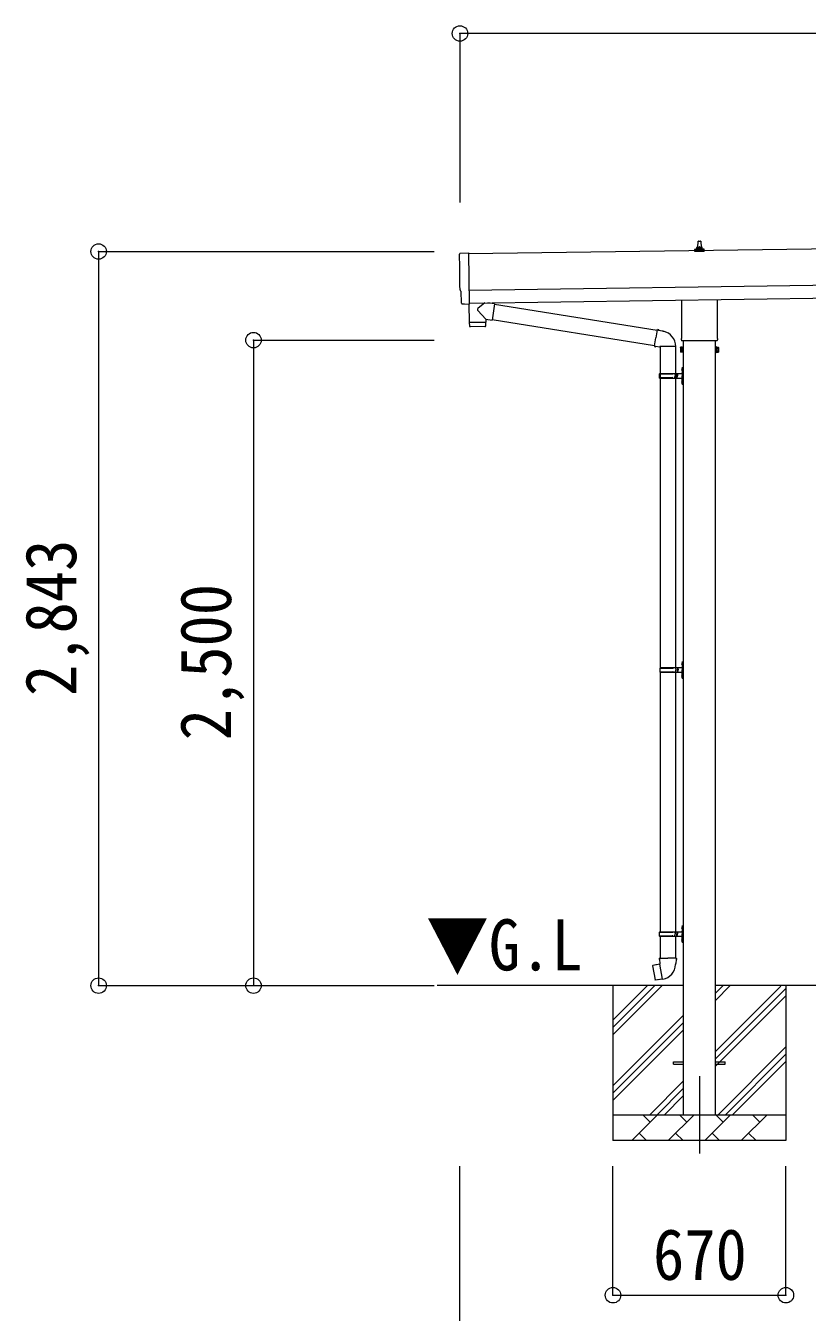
# Model space of a CAD drawing. Units: millimetres at full size, sheet at 1:60. Extents: x -16864 to 16864, y -11640 to 11640.
# Drawn here: x -564 to 2465, y -8359 to -3376 of the extents above; entities that cross this region are included whole.
import ezdxf
from ezdxf.enums import TextEntityAlignment as Align

# ---------------------------------------------------------------- set-up
doc = ezdxf.new("R2010")
doc.units = ezdxf.units.MM
doc.header["$LTSCALE"] = 60
doc.header["$PDMODE"] = 32
doc.header["$PDSIZE"] = 60
doc.linetypes.add('CHAIN1', pattern=[8, 5, -1, 1, -1])
for name, color, linetype, lineweight in [('0-1_Defpoints', 7, 'CHAIN1', 9), ('0-2_TEXT1', 4, 'Continuous', 9), ('0-3_SHAPE', 7, 'Continuous', 9), ('0-7_PARTS2', 7, 'Continuous', 9), ('0-8_TABLE1', 6, 'Continuous', 9), ('0-9_DIM1', 7, 'Continuous', 9)]:
    doc.layers.add(name, color=color, linetype=linetype, lineweight=lineweight)
doc.styles.add('ＭＳ ゴシック', font='')
doc.styles.get('ＭＳ ゴシック').set_extended_font_data('MS Gothic')

msp = doc.modelspace()

# ---------------------------------------------------------------- linework, layer by layer
at = {"layer": '0-1_Defpoints'}
msp.add_line((2047.05, -7443.97), (2047.05, -7792.97), dxfattribs=at)
at = {"layer": '0-2_TEXT1'}
for p, q in [((6687.12, -4181.28), (1151.66, -4260.36)), ((2037.36, -4238.93), (2037.36, -4234.72)), ((2038.36, -4234.72), (2056.36, -4234.72)), ((2041.36, -4234.72), (2042.09, -4211.19)), ((2043.09, -4210.22), (2051.64, -4210.22)), ((2052.64, -4211.19), (2053.36, -4234.72)), ((2057.36, -4238.93), (2057.36, -4234.72)), ((2029.11, -4250.22), (2029.11, -4242.5)), ((2065.61, -4250.22), (2029.11, -4250.22)), ((2029.49, -4241.72), (2065.23, -4241.72)), ((2029.88, -4241.53), (2036.6, -4239.9)), ((2036.98, -4239.72), (2057.74, -4239.72)), ((2064.85, -4241.53), (2058.13, -4239.9)), ((2065.61, -4250.22), (2065.61, -4242.5)), ((1153.66, -4400.34), (6689.12, -4321.27)), ((1154.37, -4450.34), (6689.84, -4371.26)), ((1134.79, -4454.39), (1127.87, -4454.13)), ((1978.75, -4584.2), (1978.75, -4438.56)), ((2115.35, -4436.61), (2115.35, -4584.2)), ((1973.05, -4622.47), (1973.81, -4621.16)), ((1973.05, -4622.47), (1973.05, -4639.47)), ((1980.05, -4626.07), (1973.81, -4626.07)), ((1977.05, -4592.97), (1977.05, -4587.47)), ((2114.99, -4596.47), (1979.12, -4596.47)), ((1984.55, -4596.47), (1984.55, -7593.97)), ((2109.55, -7593.97), (2109.55, -4596.47)), ((2114.05, -4626.07), (2120.3, -4626.07)), ((2117.05, -4587.47), (2117.05, -4592.97)), ((2121.05, -4622.47), (2120.3, -4621.16)), ((2121.05, -4622.47), (2121.05, -4639.47)), ((1973.05, -4639.47), (1973.81, -4640.79)), ((1980.05, -4635.88), (1973.81, -4635.88)), ((1980.05, -4640.79), (1973.81, -4640.79)), ((1982.55, -4640.17), (1980.05, -4640.17)), ((2111.55, -4640.17), (2114.05, -4640.17)), ((2114.05, -4635.88), (2120.3, -4635.88)), ((2114.05, -4640.79), (2120.3, -4640.79)), ((2121.05, -4639.47), (2120.3, -4640.79)), ((1947.05, -7389.47), (1984.55, -7389.47)), ((1947.05, -7398.47), (1947.05, -7389.47)), ((1947.05, -7389.47), (1984.55, -7389.47)), ((1947.05, -7398.47), (1947.05, -7389.47)), ((1947.05, -7398.47), (1984.55, -7398.47)), ((1947.05, -7398.47), (1984.55, -7398.47)), ((2109.55, -7389.47), (2147.05, -7389.47)), ((2109.55, -7389.47), (2147.05, -7389.47)), ((2109.55, -7398.47), (2147.05, -7398.47)), ((2109.55, -7398.47), (2147.05, -7398.47)), ((2147.05, -7398.47), (2147.05, -7389.47)), ((2147.05, -7398.47), (2147.05, -7389.47))]:
    msp.add_line(p, q, dxfattribs=at)
for points in [[(1120.04, -4257.37), (1151.58, -4255.27), (1154.41, -4453.11)], [(1124.99, -4451.17), (1124.32, -4404.15), (1123.72, -4404.16)], [(1135.53, -4454.1), (1136.19, -4453.46), (1154.43, -4454.11)], [(1980.05, -4640.79), (1980.05, -4621.16), (1973.81, -4621.16)], [(1980.05, -4640.17), (1980.05, -4621.77), (1982.55, -4621.77)], [(2114.05, -4640.17), (2114.05, -4621.77), (2111.55, -4621.77)], [(2114.05, -4640.79), (2114.05, -4621.16), (2120.3, -4621.16)]]:
    msp.add_lwpolyline(points, dxfattribs=at)
for points in [[(1982.55, -4641.47), (1982.55, -4620.47), (1984.55, -4620.47), (1984.55, -4641.47)], [(2111.55, -4641.47), (2111.55, -4620.47), (2109.55, -4620.47), (2109.55, -4641.47)]]:
    msp.add_lwpolyline(points, close=True, dxfattribs=at)
for centre, radius, start, end in [((2041.45, -4235.35), 4.13, 90, 171.17633), ((2038.36, -4235.72), 1, 90, 180), ((2043.09, -4211.22), 1, 90, 178.60509), ((2050.7, -4234.72), 4.83, 133.60282, 180), ((2044.03, -4234.72), 4.83, 0, 46.39718), ((2051.64, -4211.22), 1, 1.39491, 90), ((2053.28, -4235.35), 4.13, 8.82367, 90), ((2056.36, -4235.72), 1, 0, 90), ((2030.11, -4242.5), 1, 103.62699, 180), ((2036.36, -4238.93), 1, 283.62699, 0), ((2058.36, -4238.93), 1, 180, 256.37301), ((2064.61, -4242.5), 1, 0, 76.37301), ((1977.4, -4623.61), 4.34, 145.61575, 214.38425), ((1989.3, -4630.97), 16.24, 162.41205, 197.58795), ((1981.05, -4587.47), 4, 125.09963, 180), ((1981.05, -4592.97), 4, 180, 194.47751), ((1981.05, -4592.97), 4, 194.47751, 241.04498), ((2113.05, -4592.97), 4, 298.95502, 345.52249), ((2113.05, -4587.47), 4, 0, 54.90037), ((2113.05, -4592.97), 4, 345.52249, 0), ((2104.81, -4630.97), 16.24, 342.41205, 17.58795), ((2116.71, -4623.61), 4.34, 325.61575, 34.38425), ((1977.4, -4638.34), 4.34, 145.61575, 214.38425), ((2116.71, -4638.34), 4.34, 325.61575, 34.38425)]:
    msp.add_arc(centre, radius, start, end, dxfattribs=at)
for centre, major_axis, ratio, start_param, end_param in [((1120.24, -4260.37), (-3, -0.04), 0.99863, 4.7647489, 6.2979817), ((-3644.13, -4398.86), (4762.89, 68.04), 0.99863, 6.2686928, 6.2979817), ((1123.65, -4399.76), (-4.41, -0.06), 0.99863, 6.2686928, 7.8539816), ((1127.99, -4451.12), (-2.15, -2.1), 0.9974, 5.5252311, 7.0411395), ((1134.84, -4453.39), (-0.717, -0.7), 0.9974, 0.7579542, 1.5707963)]:
    msp.add_ellipse(centre, major_axis=major_axis, ratio=ratio, start_param=start_param, end_param=end_param, dxfattribs=at)
at = {"layer": '0-3_SHAPE'}
for p, q in [((1984.55, -7093.97), (1030.61, -7093.97)), ((1712.05, -7093.97), (1712.05, -7693.97)), ((1712.05, -7227.46), (1845.54, -7093.97)), ((1712.05, -7255.74), (1873.82, -7093.97)), ((1712.05, -7284.03), (1902.11, -7093.97)), ((3984.55, -7093.97), (2109.55, -7093.97)), ((2109.55, -7122.8), (2138.38, -7093.97)), ((2109.55, -7151.08), (2166.66, -7093.97)), ((2109.55, -7349.07), (2362.05, -7096.57)), ((2109.55, -7377.36), (2382.05, -7104.86)), ((2382.05, -7093.97), (2382.05, -7693.97)), ((2109.55, -7405.64), (2382.05, -7133.14)), ((1712.05, -7482.02), (1984.55, -7209.52)), ((1712.05, -7510.3), (1984.55, -7237.8)), ((1712.05, -7538.58), (1984.55, -7266.08)), ((2119.21, -7593.97), (2382.05, -7331.13)), ((2147.5, -7593.97), (2382.05, -7359.42)), ((2175.78, -7593.97), (2382.05, -7387.7)), ((1854.65, -7593.97), (1984.55, -7464.07)), ((1882.94, -7593.97), (1984.55, -7492.36)), ((1911.22, -7593.97), (1984.55, -7520.64)), ((1712.05, -7593.97), (2382.05, -7593.97)), ((1784.92, -7693.97), (1884.92, -7593.97)), ((1856.37, -7622.53), (1827.82, -7593.97)), ((1926.34, -7693.97), (2026.34, -7593.97)), ((1997.79, -7622.53), (1969.24, -7593.97)), ((2067.77, -7693.97), (2167.77, -7593.97)), ((2139.21, -7622.53), (2110.66, -7593.97)), ((2209.19, -7693.97), (2309.19, -7593.97)), ((2280.63, -7622.53), (2252.08, -7593.97)), ((1813.48, -7665.42), (1842.03, -7693.97)), ((1954.9, -7665.42), (1983.45, -7693.97)), ((2096.32, -7665.42), (2124.87, -7693.97)), ((2237.74, -7665.42), (2266.29, -7693.97)), ((2382.05, -7693.97), (1712.05, -7693.97))]:
    msp.add_line(p, q, dxfattribs=at)
at = {"layer": '0-8_TABLE1'}
for p, q in [((1119.05, -3406.34), (1119.05, -4060.66)), ((12978.05, -3406.34), (1119.05, -3406.34)), ((-280.95, -4250.68), (1019.75, -4250.68)), ((-280.95, -4250.68), (-280.95, -7093.97)), ((319.05, -4593.97), (1019.75, -4593.97)), ((319.05, -4593.97), (319.05, -7093.97)), ((-280.95, -7093.97), (1019.75, -7093.97)), ((1118.75, -8994.97), (1118.75, -7792.97)), ((1712.05, -8292.97), (1712.05, -7792.97)), ((2382.05, -8292.97), (2382.05, -7792.97)), ((1712.05, -8292.97), (2382.05, -8292.97))]:
    msp.add_line(p, q, dxfattribs=at)
for p in [(1119.05, -3406.34), (-280.95, -4250.68), (319.05, -4593.97), (-280.95, -7093.97), (319.05, -7093.97), (1712.05, -8292.97), (2382.05, -8292.97)]:
    msp.add_point(p, dxfattribs=at)
at = {"layer": '0-9_DIM1'}
for p, q in [((1154.41, -4453.11), (1154.43, -4454.11)), ((1218.86, -4512.41), (1187.99, -4479.3)), ((1215.82, -4449.46), (1188.17, -4471.97)), ((1253.44, -4453.47), (1227.6, -4449.29)), ((1253.44, -4453.47), (1243.27, -4516.35)), ((1253.14, -4455.3), (1883.49, -4555.66)), ((1155.06, -4526.34), (1155.47, -4539.38)), ((1159.54, -4525.27), (1159.57, -4526.27)), ((1214.54, -4524.49), (1214.53, -4525.49)), ((1218.86, -4512.41), (1243.27, -4516.35)), ((1218.86, -4512.41), (1219.04, -4524.42)), ((1243.57, -4514.53), (1873.07, -4614.75)), ((1216.05, -4541.47), (1158.51, -4542.29)), ((1883.81, -4553.84), (1878.28, -4585.2)), ((1883.81, -4553.84), (1884.96, -4551.86)), ((1884.96, -4551.86), (1888.52, -4552.49)), ((1888.52, -4552.49), (1888.93, -4554.83)), ((1903.45, -4557.66), (1905.13, -4559.29)), ((1905.13, -4559.29), (1907.25, -4559.73)), ((1872.75, -4616.57), (1878.28, -4585.2)), ((1872.75, -4616.57), (1873.15, -4618.82)), ((1872.75, -4616.57), (1877.9, -4617.39)), ((1873.15, -4618.82), (1876.71, -4619.45)), ((1876.71, -4619.45), (1877.9, -4617.39)), ((1877.9, -4617.39), (1892.51, -4619.7)), ((1892.51, -4619.7), (1894.71, -4618.72)), ((1955.01, -4619.11), (1893.83, -4619.11)), ((1894.55, -4619.11), (1894.55, -4723.11)), ((1954.55, -4619.11), (1954.55, -4723.11)), ((1891.55, -4725.11), (1941.89, -4725.11)), ((1892.55, -4723.11), (1978.55, -4723.11)), ((1892.55, -4723.11), (1892.55, -4725.11)), ((1894.55, -4722.89), (1894.55, -5862.47)), ((1951.55, -4723.11), (1951.55, -4727.61)), ((1951.55, -4727.61), (1953.55, -4727.61)), ((1953.55, -4727.61), (1953.55, -4732.11)), ((1953.55, -4736.61), (1953.55, -4732.11)), ((1954.55, -4722.89), (1954.55, -5862.47)), ((1959.55, -4723.11), (1959.55, -4732.11)), ((1959.55, -4727.61), (1962.55, -4727.61)), ((1959.55, -4741.11), (1959.55, -4732.11)), ((1962.55, -4727.61), (1962.55, -4732.11)), ((1962.55, -4736.61), (1962.55, -4732.11)), ((1978.25, -4705.96), (1980.3, -4706.96)), ((1979.52, -4703.96), (1980.15, -4703.96)), ((1979.52, -4703.96), (1979.52, -4712.26)), ((1979.52, -4712.26), (1980.15, -4712.26)), ((1980.15, -4703.96), (1980.15, -4712.26)), ((1980.15, -4703.96), (1980.55, -4704.36)), ((1980.15, -4712.26), (1980.55, -4711.86)), ((1980.3, -4706.96), (1980.91, -4708.11)), ((1980.55, -4700.11), (1983.55, -4698.61)), ((1980.55, -4700.11), (1980.55, -4732.11)), ((1980.55, -4704.36), (1980.55, -4711.86)), ((1980.55, -4764.11), (1980.55, -4732.11)), ((1983.55, -4698.61), (1983.55, -4732.11)), ((1983.55, -4698.61), (1984.55, -4698.61)), ((1983.55, -4765.61), (1983.55, -4732.11)), ((1984.55, -4698.61), (1984.55, -4732.11)), ((1984.55, -4765.61), (1984.55, -4732.11)), ((1891.55, -4739.11), (1941.89, -4739.11)), ((1892.55, -4741.11), (1892.55, -4739.11)), ((1892.55, -4741.11), (1978.55, -4741.11)), ((1951.55, -4741.11), (1951.55, -4736.61)), ((1951.55, -4736.61), (1953.55, -4736.61)), ((1959.55, -4736.61), (1962.55, -4736.61)), ((1978.25, -4753.96), (1980.3, -4754.96)), ((1979.52, -4751.96), (1980.15, -4751.96)), ((1979.52, -4751.96), (1979.52, -4760.26)), ((1979.52, -4760.26), (1980.15, -4760.26)), ((1980.15, -4751.96), (1980.15, -4760.26)), ((1980.15, -4751.96), (1980.55, -4752.36)), ((1980.15, -4760.26), (1980.55, -4759.86)), ((1980.3, -4754.96), (1980.91, -4756.11)), ((1980.55, -4752.36), (1980.55, -4759.86)), ((1980.55, -4764.11), (1983.55, -4765.61)), ((1983.55, -4765.61), (1984.55, -4765.61)), ((1894.05, -5864.47), (1944.39, -5864.47)), ((1894.05, -5878.47), (1944.39, -5878.47)), ((1895.05, -5862.47), (1895.05, -5864.47)), ((1895.05, -5862.47), (1978.55, -5862.47)), ((1895.05, -5880.47), (1895.05, -5878.47)), ((1954.05, -5862.47), (1954.05, -5866.97)), ((1954.05, -5866.97), (1956.05, -5866.97)), ((1954.05, -5880.47), (1954.05, -5875.97)), ((1954.05, -5875.97), (1956.05, -5875.97)), ((1956.05, -5866.97), (1956.05, -5871.47)), ((1956.05, -5875.97), (1956.05, -5871.47)), ((1962.05, -5862.47), (1962.05, -5871.47)), ((1962.05, -5866.97), (1965.05, -5866.97)), ((1962.05, -5880.47), (1962.05, -5871.47)), ((1962.05, -5875.97), (1965.05, -5875.97)), ((1965.05, -5866.97), (1965.05, -5871.47)), ((1965.05, -5875.97), (1965.05, -5871.47)), ((1978.25, -5845.33), (1980.3, -5846.32)), ((1979.52, -5843.32), (1980.15, -5843.32)), ((1979.52, -5843.32), (1979.52, -5851.62)), ((1979.52, -5851.62), (1980.15, -5851.62)), ((1980.15, -5843.32), (1980.15, -5851.62)), ((1980.15, -5843.32), (1980.55, -5843.72)), ((1980.15, -5851.62), (1980.55, -5851.22)), ((1980.3, -5846.32), (1980.91, -5847.47)), ((1980.55, -5839.47), (1983.55, -5837.97)), ((1980.55, -5839.47), (1980.55, -5871.47)), ((1980.55, -5843.72), (1980.55, -5851.22)), ((1980.55, -5903.47), (1980.55, -5871.47)), ((1983.55, -5837.97), (1983.55, -5871.47)), ((1983.55, -5837.97), (1984.55, -5837.97)), ((1983.55, -5904.97), (1983.55, -5871.47)), ((1984.55, -5837.97), (1984.55, -5871.47)), ((1984.55, -5904.97), (1984.55, -5871.47)), ((1894.55, -5880.47), (1894.55, -6884.97)), ((1895.05, -5880.47), (1978.55, -5880.47)), ((1954.55, -5880.47), (1954.55, -6884.97)), ((1978.25, -5893.33), (1980.3, -5894.32)), ((1979.52, -5891.32), (1980.15, -5891.32)), ((1979.52, -5891.32), (1979.52, -5899.62)), ((1979.52, -5899.62), (1980.15, -5899.62)), ((1980.15, -5891.32), (1980.15, -5899.62)), ((1980.15, -5891.32), (1980.55, -5891.72)), ((1980.15, -5899.62), (1980.55, -5899.22)), ((1980.3, -5894.32), (1980.91, -5895.47)), ((1980.55, -5891.72), (1980.55, -5899.22)), ((1980.55, -5903.47), (1983.55, -5904.97)), ((1983.55, -5904.97), (1984.55, -5904.97)), ((1978.25, -6867.83), (1980.3, -6868.82)), ((1979.52, -6865.82), (1980.15, -6865.82)), ((1979.52, -6865.82), (1979.52, -6874.12)), ((1979.52, -6874.12), (1980.15, -6874.12)), ((1980.15, -6865.82), (1980.15, -6874.12)), ((1980.15, -6865.82), (1980.55, -6866.22)), ((1980.15, -6874.12), (1980.55, -6873.72)), ((1980.3, -6868.82), (1980.91, -6869.97)), ((1980.55, -6861.97), (1983.55, -6860.47)), ((1980.55, -6861.97), (1980.55, -6893.97)), ((1980.55, -6866.22), (1980.55, -6873.72)), ((1983.55, -6860.47), (1983.55, -6893.97)), ((1983.55, -6860.47), (1984.55, -6860.47)), ((1984.55, -6860.47), (1984.55, -6893.97)), ((1891.55, -6886.97), (1941.89, -6886.97)), ((1891.55, -6900.97), (1941.89, -6900.97)), ((1892.55, -6884.97), (1978.55, -6884.97)), ((1892.55, -6884.97), (1892.55, -6886.97)), ((1892.55, -6902.97), (1892.55, -6900.97)), ((1892.55, -6902.97), (1978.55, -6902.97)), ((1894.55, -6902.97), (1894.55, -6987.9)), ((1951.55, -6884.97), (1951.55, -6889.47)), ((1951.55, -6889.47), (1953.55, -6889.47)), ((1951.55, -6902.97), (1951.55, -6898.47)), ((1951.55, -6898.47), (1953.55, -6898.47)), ((1953.55, -6889.47), (1953.55, -6893.97)), ((1953.55, -6898.47), (1953.55, -6893.97)), ((1954.55, -6902.97), (1954.55, -6987.9)), ((1959.55, -6884.97), (1959.55, -6893.97)), ((1959.55, -6889.47), (1962.55, -6889.47)), ((1959.55, -6902.97), (1959.55, -6893.97)), ((1959.55, -6898.47), (1962.55, -6898.47)), ((1962.55, -6889.47), (1962.55, -6893.97)), ((1962.55, -6898.47), (1962.55, -6893.97)), ((1978.25, -6915.83), (1980.3, -6916.82)), ((1979.52, -6913.82), (1980.15, -6913.82)), ((1979.52, -6913.82), (1979.52, -6922.12)), ((1979.52, -6922.12), (1980.15, -6922.12)), ((1980.15, -6913.82), (1980.15, -6922.12)), ((1980.15, -6913.82), (1980.55, -6914.22)), ((1980.15, -6922.12), (1980.55, -6921.72)), ((1980.3, -6916.82), (1980.91, -6917.97)), ((1980.55, -6925.97), (1980.55, -6893.97)), ((1980.55, -6914.22), (1980.55, -6921.72)), ((1983.55, -6927.47), (1983.55, -6893.97)), ((1984.55, -6927.47), (1984.55, -6893.97)), ((1980.55, -6925.97), (1983.55, -6927.47)), ((1983.55, -6927.47), (1984.55, -6927.47)), ((1866.1, -7016.35), (1865.29, -7017.52)), ((1865.29, -7017.52), (1874.91, -7072.08)), ((1893.96, -7011.1), (1866.1, -7016.35)), ((1878.84, -7013.75), (1878.63, -7013.99)), ((1892.7, -6987.9), (1890.55, -6988.68)), ((1890.55, -6988.68), (1890.55, -6992.3)), ((1890.55, -6992.3), (1892.8, -6993.12)), ((1892.7, -6987.9), (1924.55, -6987.9)), ((1892.7, -6987.9), (1892.8, -6993.12)), ((1892.8, -6993.12), (1893.05, -7007.9)), ((1893.05, -7007.9), (1894.4, -7009.9)), ((1904.32, -7068.4), (1894.18, -7010.93)), ((1894.21, -7010.1), (1894.21, -7010.81)), ((1894.4, -7009.9), (1894.37, -7009.91)), ((1956.4, -6987.9), (1924.55, -6987.9)), ((1954.74, -7009.84), (1954.67, -7012.01)), ((1956.06, -7007.9), (1954.74, -7009.84)), ((1958.55, -6992.3), (1956.31, -6993.12)), ((1956.4, -6987.9), (1958.55, -6988.68)), ((1958.55, -6988.68), (1958.55, -6992.3)), ((1888.93, -7070.99), (1888.65, -7070.84)), ((1904.62, -7069.16), (1904.38, -7068.5))]:
    msp.add_line(p, q, dxfattribs=at)
for points in [[(1154.02, -4454.1), (1155.04, -4525.34), (1219.04, -4524.42)], [(1219.01, -4538.48), (1219.05, -4525.42), (1155.06, -4526.34)], [(1883.81, -4553.84), (1888.93, -4554.83), (1903.45, -4557.66)], [(1978.25, -4710.26), (1980.3, -4709.26), (1980.91, -4708.11)], [(1978.25, -4758.26), (1980.3, -4757.26), (1980.91, -4756.11)], [(1978.25, -5849.62), (1980.3, -5848.62), (1980.91, -5847.47)], [(1978.25, -5897.62), (1980.3, -5896.62), (1980.91, -5895.47)], [(1978.25, -6872.12), (1980.3, -6871.12), (1980.91, -6869.97)], [(1978.25, -6920.12), (1980.3, -6919.12), (1980.91, -6917.97)], [(1881.08, -7013.53), (1880.8, -7013.38), (1878.84, -7013.75)], [(1956.4, -6987.9), (1956.31, -6993.12), (1956.06, -7007.9)], [(1904.05, -7068.31), (1876.07, -7072.9), (1874.91, -7072.08)], [(1891.12, -7070.43), (1890.9, -7070.67), (1888.93, -7070.99)]]:
    msp.add_lwpolyline(points, dxfattribs=at)
for centre, radius, start, end in [((1191.48, -4475.72), 5, 131.47396, 225.79244), ((1158.47, -4539.29), 3, 181.81845, 270.86677), ((1216.01, -4538.47), 3, 270.81845, 359.81845), ((1894.71, -4618.72), 60.3, 359.62495, 78), ((1940.3, -4732.11), 49.25, 171.82876, 180.00002), ((1940.3, -4732.11), 49.25, 180.00002, 188.17127), ((1941.89, -4723.11), 2, 270, 359.99998), ((1983.85, -4708.11), 6, 136.21765, 223.78235), ((1978.55, -4721.11), 2, 270, 359.99998), ((1941.89, -4741.11), 2, 0.00005, 90.00004), ((1983.85, -4756.11), 6, 136.21765, 223.78235), ((1978.55, -4743.11), 2, 0.00005, 90.00004), ((1942.8, -5871.47), 49.25, 171.82876, 180.00002), ((1942.8, -5871.47), 49.25, 180.00002, 188.17127), ((1944.39, -5862.47), 2, 270, 359.99998), ((1944.39, -5880.47), 2, 0.00005, 90.00004), ((1983.85, -5847.47), 6, 136.21765, 223.78235), ((1978.55, -5860.47), 2, 270, 359.99998), ((1983.85, -5895.47), 6, 136.21765, 223.78235), ((1978.55, -5882.47), 2, 0.00005, 90.00004), ((1983.85, -6869.97), 6, 136.21765, 223.78235), ((1940.3, -6893.97), 49.25, 171.82876, 180.00002), ((1940.3, -6893.97), 49.25, 180.00002, 188.17127), ((1941.89, -6884.97), 2, 270, 359.99998), ((1941.89, -6902.97), 2, 0.00005, 90.00004), ((1983.85, -6917.97), 6, 136.21765, 223.78235), ((1978.55, -6882.97), 2, 270, 359.99998), ((1978.55, -6904.97), 2, 0.00005, 90.00004), ((1893.91, -7010.81), 0.3, 280.66842, 0), ((1894.41, -7010.1), 0.2, 100, 180), ((1894.4, -7009.9), 60.3, 279.96938, 358), ((1904.1, -7068.6), 0.3, 20, 99.33158), ((1904.81, -7069.09), 0.2, 200, 279.96938)]:
    msp.add_arc(centre, radius, start, end, dxfattribs=at)

# ---------------------------------------------------------------- texts
at = {"layer": '0-7_PARTS2', "style": 'ＭＳ ゴシック', "width": 0.9}
msp.add_text('▼G.L', height=197.9, dxfattribs=at).set_placement((987.89, -7094.26), align=Align.BOTTOM_LEFT)
at = {"layer": '0-8_TABLE1', "color": 7, "style": 'ＭＳ ゴシック', "width": 0.9}
for s, p in [('2,843', (-308.45, -5972.33)), ('2,500', (291.55, -6143.97))]:
    msp.add_text(s, height=197.9, rotation=90, dxfattribs=at).set_placement(p, align=Align.BOTTOM_LEFT)
msp.add_text('670', height=197.9, dxfattribs=at).set_placement((1867.05, -8292.97), align=Align.BOTTOM_LEFT)

doc.saveas('drawing.dxf')
